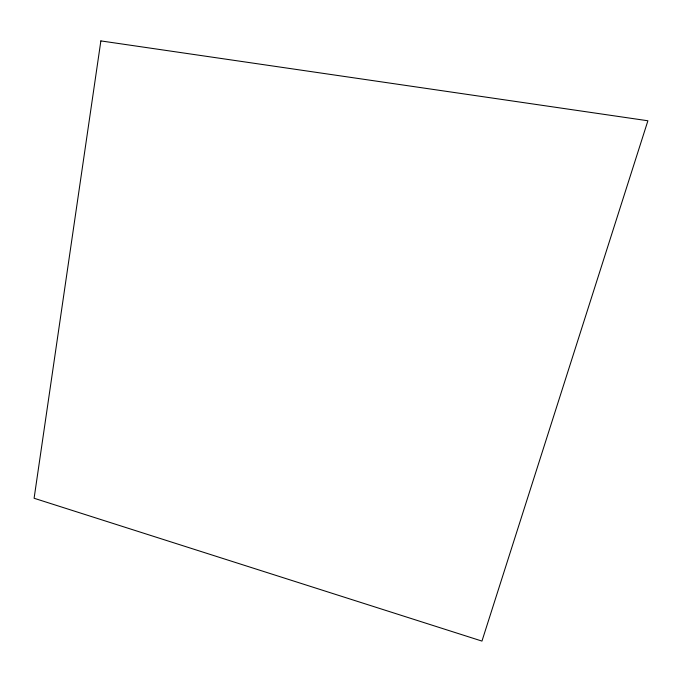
<?xml version="1.0" encoding="UTF-8"?>
<svg xmlns="http://www.w3.org/2000/svg" width="682" height="682" viewBox="0 0 682 682"><rect width="100%" height="100%" fill="white"/><g stroke="black" fill="none" stroke-linecap="round" stroke-linejoin="round"><path stroke-width="1.02" d="M100.868 40.911L34.1 498.261L481.961 641.089L647.9 120.765L100.868 40.911"/></g></svg>
